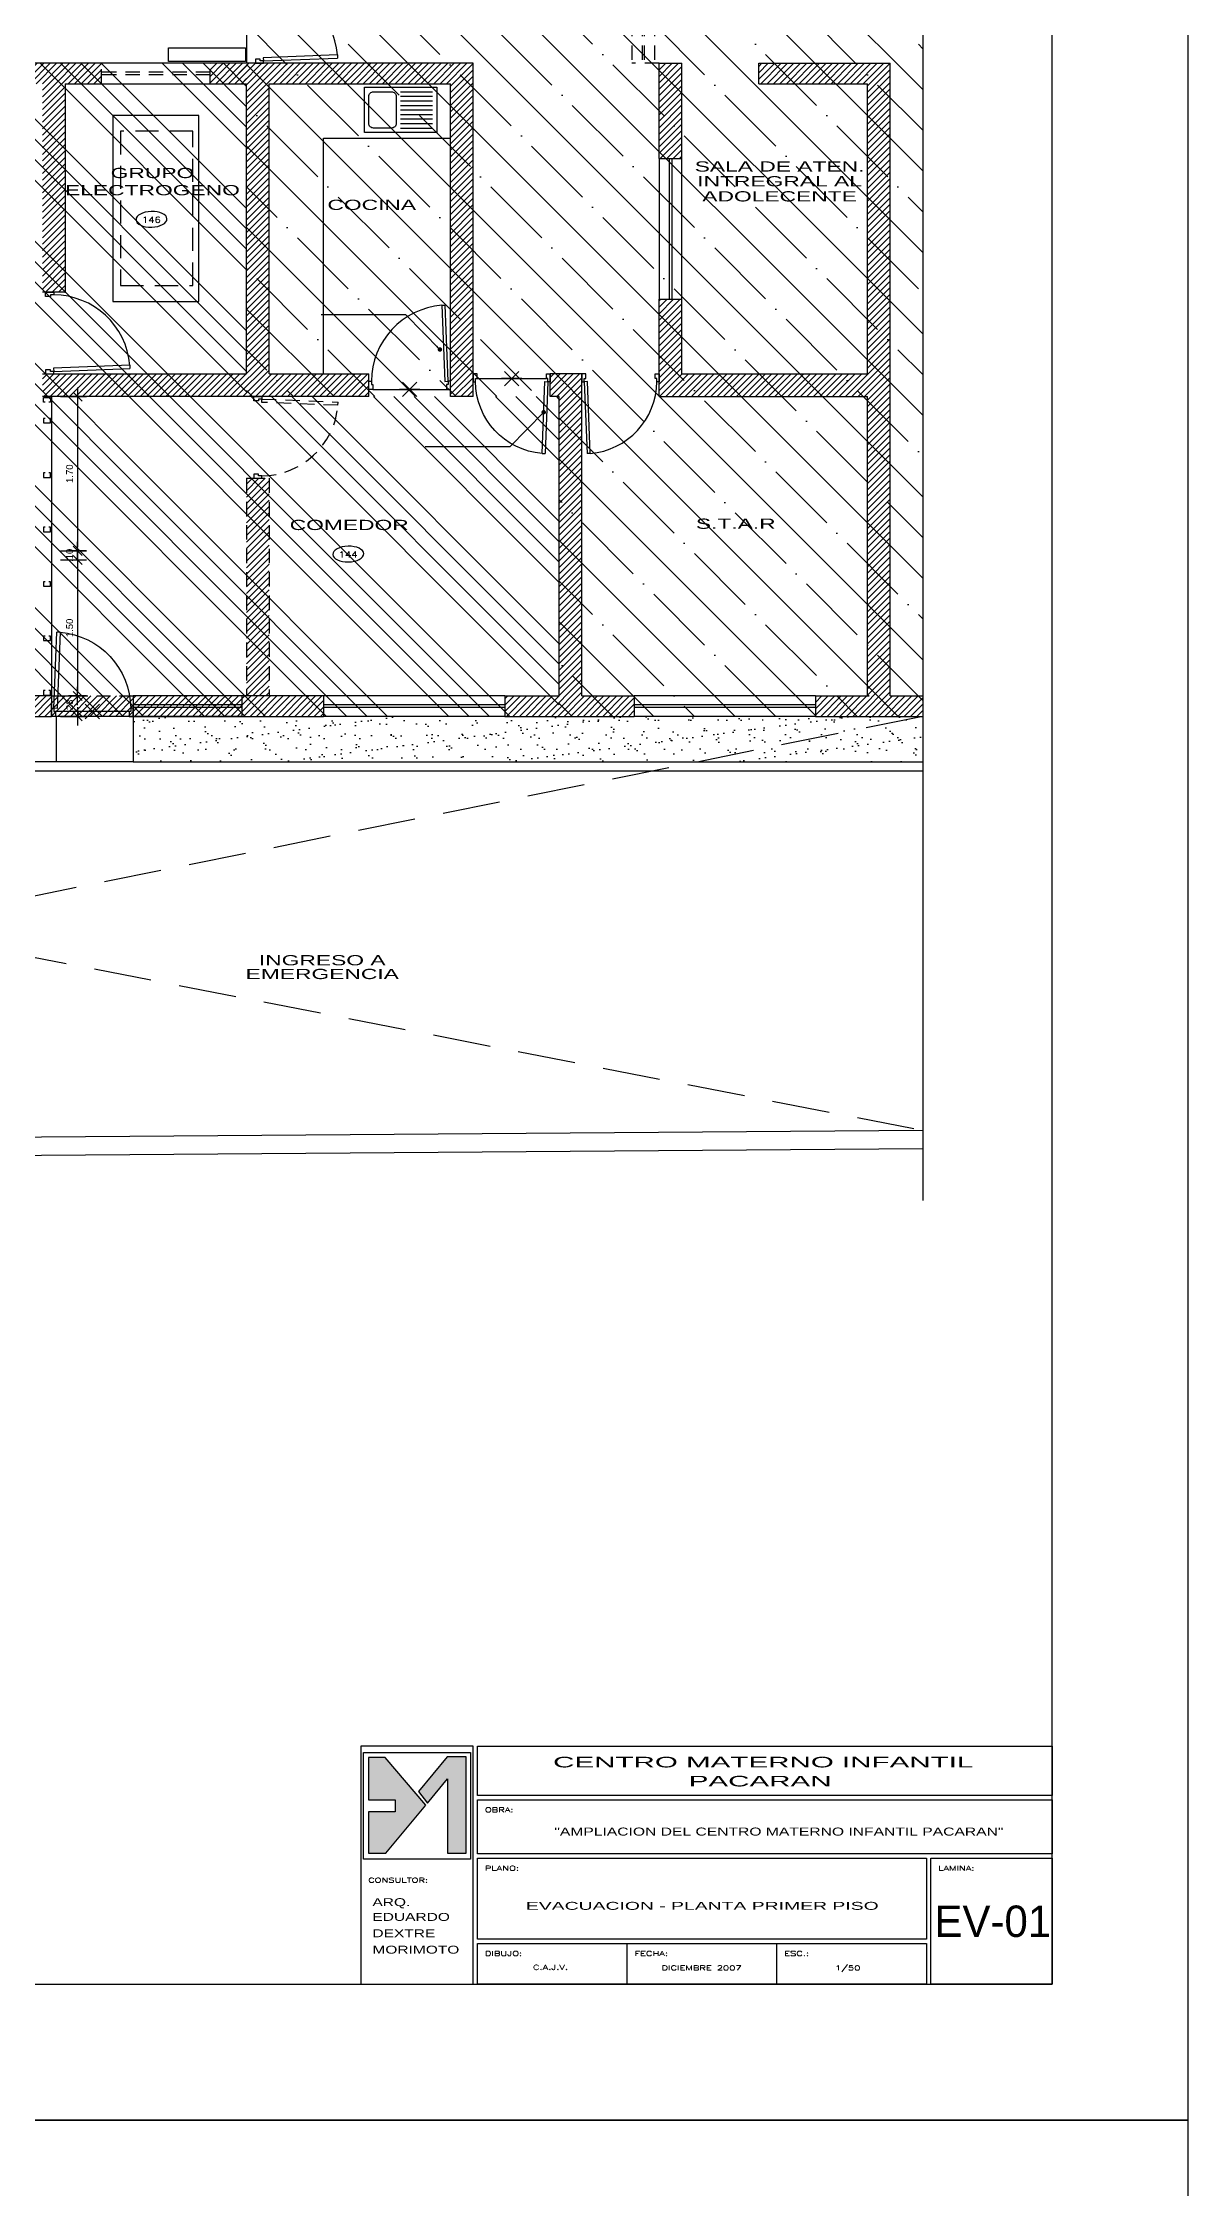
# Model space of a CAD drawing. Header units: millimetres. Extents: x 791 to 2661, y 209 to 602.
# Drawn here: x 1199.69 to 1212.32, y 507.55 to 531.2 of the extents above; entities that cross this region are included whole.
import ezdxf
from ezdxf.enums import TextEntityAlignment as Align

# ---------------------------------------------------------------- set-up
doc = ezdxf.new("R2010")
doc.units = ezdxf.units.MM
doc.header["$LTSCALE"] = 0.1
doc.header["$PDMODE"] = 3
for name, pattern in [('ACAD_ISO04W100', [30, 24, -3, 0, -3]), ('DASHED', [0.75, 0.5, -0.25]), ('HIDDEN', [9.525, 6.35, -3.175])]:
    doc.linetypes.add(name, pattern=pattern)
for name, color, linetype in [('0 contrazocalo sanitario terrazo nuevo', 8, 'Continuous'), ('01', 1, 'Continuous'), ('02', 8, 'Continuous'), ('03', 8, 'Continuous'), ('04', 4, 'Continuous'), ('06', 1, 'Continuous'), ('08', 8, 'Continuous'), ('1TEXTO-05', 5, 'Continuous'), ('area existente', 8, 'ACAD_ISO04W100'), ('COLUMNAS', 1, 'Continuous'), ('GRAS', 77, 'Continuous'), ('Muro drywall', 3, 'Continuous'), ('MURO EXISTENTE', 8, 'Continuous'), ('MUROS A DEMOLER', 8, 'DASHED'), ('N-AMB', 2, 'Continuous'), ('Pisos', 253, 'Continuous'), ('Proyecciones', 9, 'HIDDEN'), ('Puertas', 1, 'Continuous'), ('Sanitarios', 1, 'Continuous')]:
    doc.layers.add(name, color=color, linetype=linetype)
doc.layers.add('05', color=5, linetype='Continuous', lineweight=50)
doc.styles.add('0', font='romans.SHX', dxfattribs={"width": 1.5})
doc.styles.add('LUNA', font='romans.shx', dxfattribs={"width": 1.5})
doc.styles.add('ROMANS', font='', dxfattribs={"oblique": 1, "height": 0.075})
doc.styles.add('STYLE1', font='GOTHIC.TTF')
doc.styles.get('ROMANS').set_extended_font_data('Arial')
doc.dimstyles.new('Copy of cotas en 50-PLANTA', dxfattribs={"dimscale": 0.5, "dimtxt": 0.3, "dimasz": 0.1, "dimexe": 0.18, "dimexo": 0.3, "dimgap": 0.09, "dimtad": 2, "dimzin": 4, "dimdsep": 46, "dimtxsty": 'LUNA', "dimblk": 'LLL', "dimcen": 0, "dimdle": 0.18, "dimclrd": 1, "dimclre": 1, "dimclrt": 2, "dimadec": 0, "dimazin": 0, "dimtfac": 1, "dimtix": 1, "dimtmove": 0, "dimatfit": 3, "dimldrblk": 'LLL', "dimfxl": 0.18, "dimtolj": 1, "dimtzin": 0, "dimarcsym": 0})
doc.dimstyles.new('COTAS 50', dxfattribs={"dimscale": 2, "dimtxt": 1.5, "dimasz": 0.02, "dimexe": 0.05, "dimexo": 0.05, "dimgap": 0.025, "dimtad": 3, "dimzin": 4, "dimdsep": 46, "dimtxsty": 'ROMANS', "dimblk": 'LLL', "dimcen": 0, "dimdle": 0.18, "dimclrd": 256, "dimclre": 1, "dimclrt": 3, "dimadec": 0, "dimazin": 0, "dimtfac": 1, "dimtix": 1, "dimtofl": 0, "dimtmove": 1, "dimatfit": 3, "dimldrblk": 'OPEN90', "dimfxl": 0.18, "dimtolj": 1, "dimtzin": 0, "dimarcsym": 0})
pattern_1 = [(45, (374.330386, -11.40209), (-0.035355339, 0.035355339), [])]

# ---------------------------------------------------------------- blocks, each defined once
blk = doc.blocks.new('A$C75F00277')
at = {"layer": 'Puertas'}
for p, q in [((0, 0.95), (0, 1)), ((0, 1), (0.1, 1)), ((0.06, 0.95), (0, 0.95)), ((0.06, 0.97), (0.06, 0.95)), ((0.1, 0.97), (0.06, 0.97)), ((0.1, 1), (0.1, 0.97)), ((0, 0.05), (0, 0)), ((0.06, 0.05), (0, 0.05)), ((0, 0), (0.1, 0)), ((0.06, 0.03), (0.06, 0.05)), ((0.1, 0.03), (0.06, 0.03)), ((1.032, 0.106), (0.098, 0.07)), ((0.098, 0.07), (0.1, 0.03)), ((0.1, 0.03), (1.033, 0.066)), ((0.1, 0), (0.1, 0.03)), ((1.032, 0.106), (1.033, 0.066))]:
    blk.add_line(p, q, dxfattribs=at)
blk.add_arc((0.092, 0.027), 0.943, 4.7817, 89.5347, dxfattribs=at)
blk = doc.blocks.new('B-9')
for p, q in [((-0.968, -0.065), (-0.618, -0.065)), ((-0.968, -0.115), (-0.618, -0.115)), ((-0.968, -0.165), (-0.618, -0.165)), ((-0.968, -0.215), (-0.618, -0.215)), ((-0.968, -0.215), (-0.618, -0.215)), ((-0.968, -0.265), (-0.618, -0.265)), ((-0.968, -0.315), (-0.618, -0.315)), ((-0.968, -0.365), (-0.618, -0.365)), ((-0.968, -0.415), (-0.618, -0.415)), ((-0.968, -0.465), (-0.618, -0.465))]:
    blk.add_line(p, q)
blk.add_lwpolyline([(-1.368, -0.015), (-1.368, -0.515), (-0.568, -0.515), (-0.568, -0.015)], close=True)
blk.add_lwpolyline([(-1.318, -0.115), (-1.318, -0.415, 0.414214), (-1.268, -0.465), (-1.068, -0.465, 0.414214), (-1.018, -0.415), (-1.018, -0.115, 0.414214), (-1.068, -0.065), (-1.268, -0.065, 0.414214)], format="xyb", close=True)
blk = doc.blocks.new('LLL')
for p, q in [((2.5, 0), (-2.5, 0)), ((0, 2.5), (0, -2.5))]:
    blk.add_line(p, q)
at = {"color": 3}
blk.add_line((-1.25, -1.25), (1.25, 1.25), dxfattribs=at)
at = {"layer": 'Defpoints', "color": 0, "linetype": 'ByBlock'}
blk.add_point((0, 0), dxfattribs=at)
blk.add_point((0, 0), dxfattribs=at)
blk = doc.blocks.new('*D166')
at = {"layer": '01', "color": 1, "lineweight": -2, "ltscale": 0.15, "transparency": 16777216}
for p, q in [((1199.881, 527.304), (1200.169, 527.304)), ((1199.881, 525.604), (1200.169, 525.604))]:
    blk.add_line(p, q, dxfattribs=at)
at = {"layer": '01', "lineweight": -2, "ltscale": 0.15, "transparency": 16777216}
blk.add_line((1200.069, 527.264), (1200.069, 525.644), dxfattribs=at)
at = {"layer": 'Defpoints', "color": 0, "ltscale": 0.15, "transparency": 16777216}
for p in [(1199.781, 527.304), (1199.781, 525.604), (1200.069, 525.604)]:
    blk.add_point(p, dxfattribs=at)
at = {"layer": '01', "lineweight": -2, "ltscale": 0.15, "transparency": 16777216, "xscale": 0.04, "yscale": 0.04, "zscale": 0.04}
for p, rotation in [((1200.069, 527.304), 90), ((1200.069, 525.604), 270)]:
    blk.add_blockref('LLL', p, dxfattribs=dict(at, rotation=rotation))
at = {"layer": '01', "color": 3, "ltscale": 0.15, "transparency": 16777216, "insert": (1199.981, 526.454), "char_height": 0.075, "attachment_point": 5, "rotation": 90, "style": 'ROMANS'}
blk.add_mtext('\\A1;1.70', dxfattribs=at)
blk = doc.blocks.new('_OPEN90')
at = {"color": 0, "linetype": 'ByBlock', "ltscale": 0.7}
for p, q in [((0, 0), (-1, 0)), ((-0.5, 0.5), (0, 0)), ((0, 0), (-0.5, -0.5))]:
    blk.add_line(p, q, dxfattribs=at)
blk = doc.blocks.new('*D167')
at = {"layer": '01', "color": 1, "lineweight": -2, "ltscale": 0.15, "transparency": 16777216}
for p, q in [((1199.881, 525.604), (1200.169, 525.604)), ((1199.881, 525.504), (1200.169, 525.504))]:
    blk.add_line(p, q, dxfattribs=at)
at = {"layer": '01', "lineweight": -2, "ltscale": 0.15, "transparency": 16777216}
for p, q in [((1200.069, 525.644), (1200.069, 525.684)), ((1200.069, 525.464), (1200.069, 525.424))]:
    blk.add_line(p, q, dxfattribs=at)
at = {"layer": 'Defpoints', "color": 0, "ltscale": 0.15, "transparency": 16777216}
for p in [(1199.781, 525.604), (1199.781, 525.504), (1200.069, 525.504)]:
    blk.add_point(p, dxfattribs=at)
at = {"layer": '01', "lineweight": -2, "ltscale": 0.15, "transparency": 16777216, "xscale": 0.04, "yscale": 0.04, "zscale": 0.04}
for p, rotation in [((1200.069, 525.604), 270), ((1200.069, 525.504), 90)]:
    blk.add_blockref('LLL', p, dxfattribs=dict(at, rotation=rotation))
at = {"layer": '01', "color": 3, "ltscale": 0.15, "transparency": 16777216, "insert": (1199.981, 525.554), "char_height": 0.075, "attachment_point": 5, "rotation": 90, "style": 'ROMANS'}
blk.add_mtext('\\A1;.10', dxfattribs=at)
blk = doc.blocks.new('*D168')
at = {"layer": '01', "color": 1, "lineweight": -2, "ltscale": 0.15, "transparency": 16777216}
for p, q in [((1199.881, 525.504), (1200.169, 525.504)), ((1199.881, 524.004), (1200.169, 524.004))]:
    blk.add_line(p, q, dxfattribs=at)
at = {"layer": '01', "lineweight": -2, "ltscale": 0.15, "transparency": 16777216}
blk.add_line((1200.069, 525.464), (1200.069, 524.044), dxfattribs=at)
at = {"layer": 'Defpoints', "color": 0, "ltscale": 0.15, "transparency": 16777216}
for p in [(1199.781, 525.504), (1199.781, 524.004), (1200.069, 524.004)]:
    blk.add_point(p, dxfattribs=at)
at = {"layer": '01', "lineweight": -2, "ltscale": 0.15, "transparency": 16777216, "xscale": 0.04, "yscale": 0.04, "zscale": 0.04}
for p, rotation in [((1200.069, 525.504), 90), ((1200.069, 524.004), 270)]:
    blk.add_blockref('LLL', p, dxfattribs=dict(at, rotation=rotation))
at = {"layer": '01', "color": 3, "ltscale": 0.15, "transparency": 16777216, "insert": (1199.981, 524.754), "char_height": 0.075, "attachment_point": 5, "rotation": 90, "style": 'ROMANS'}
blk.add_mtext('\\A1;1.50', dxfattribs=at)
blk = doc.blocks.new('*D169')
at = {"layer": '01', "lineweight": -2, "ltscale": 0.15, "transparency": 16777216}
for p, q in [((1200.069, 524.044), (1200.069, 524.084)), ((1200.069, 523.739), (1200.069, 523.699))]:
    blk.add_line(p, q, dxfattribs=at)
at = {"layer": '01', "color": 1, "lineweight": -2, "ltscale": 0.15, "transparency": 16777216}
for p, q in [((1199.881, 524.004), (1200.169, 524.004)), ((1199.881, 523.779), (1200.169, 523.779))]:
    blk.add_line(p, q, dxfattribs=at)
at = {"layer": 'Defpoints', "color": 0, "ltscale": 0.15, "transparency": 16777216}
for p in [(1199.781, 524.004), (1199.781, 523.779), (1200.069, 523.779)]:
    blk.add_point(p, dxfattribs=at)
at = {"layer": '01', "lineweight": -2, "ltscale": 0.15, "transparency": 16777216, "xscale": 0.04, "yscale": 0.04, "zscale": 0.04}
for p, rotation in [((1200.069, 524.004), 270), ((1200.069, 523.779), 90)]:
    blk.add_blockref('LLL', p, dxfattribs=dict(at, rotation=rotation))
at = {"layer": '01', "color": 3, "ltscale": 0.15, "transparency": 16777216, "insert": (1199.981, 523.892), "char_height": 0.075, "attachment_point": 5, "rotation": 90, "style": 'ROMANS'}
blk.add_mtext('\\A1;.23', dxfattribs=at)
blk = doc.blocks.new('cambio piso')
at = {"layer": 'Pisos', "color": 3}
for p, q in [((968.452, 604.263), (968.293, 604.104)), ((968.293, 604.263), (968.452, 604.104)), ((968.372, 604.296), (968.372, 604.071)), ((968.372, 604.296), (968.372, 604.071))]:
    blk.add_line(p, q, dxfattribs=at)

msp = doc.modelspace()

# ---------------------------------------------------------------- hatches: boundary and pattern name
at = {"layer": '02'}
msp.add_hatch(color=2, dxfattribs=at).paths.add_polyline_path([(1204.3523, 512.3096), (1204.1429, 512.3096), (1203.8274, 511.9263), (1203.9284, 511.7977), (1204.1479, 512.0675), (1204.1479, 511.2454), (1204.3523, 511.2454)])
at = {"layer": '08'}
msp.add_hatch(color=9, dxfattribs=at).paths.add_polyline_path([(1203.4615, 512.302), (1203.2773, 512.302), (1203.2773, 511.8355), (1203.5726, 511.8355), (1203.5726, 511.7018), (1203.2773, 511.7018), (1203.2773, 511.2454), (1203.4666, 511.2454), (1203.9082, 511.775)])
at = {"layer": 'area existente', "linetype": 'Continuous'}
h = msp.add_hatch(dxfattribs=at)
h.set_pattern_fill('ANSI35', color=256, scale=0.1, angle=90, style=0, double=1)
h.set_pattern_definition([(135, (1201.93137, 523.7791), (-0.449013, -0.449013), []), (135, (1201.93137, 524.22814), (-0.449013, -0.449013), [0.79375, -0.15875, 0, -0.15875])])
h.paths.add_polyline_path([(1209.3893, 523.7791), (1205.3814, 523.7791), (1205.3814, 527.3041), (1201.9314, 527.3041), (1201.9314, 548.4291), (1209.3893, 548.4291)])
h = msp.add_hatch(dxfattribs=at)
h.set_pattern_fill('ANSI34', color=256, scale=0.05, angle=90, style=0, double=1)
h.set_pattern_definition([(135, (1194.7314, 523.7791), (-0.67352, -0.67352), []), (135, (1194.7314, 524.0036), (-0.67352, -0.67352), []), (135, (1194.7314, 524.2281), (-0.67352, -0.67352), []), (135, (1194.7314, 524.4526), (-0.67352, -0.67352), [])])
h.paths.add_polyline_path([(1205.3814, 523.7791), (1194.7314, 523.7791), (1194.7314, 530.9791), (1201.9314, 530.9791), (1201.9314, 527.3041), (1205.3814, 527.3041)])
at = {"layer": 'GRAS', "ltscale": 0.15}
h = msp.add_hatch(dxfattribs=at)
h.set_pattern_fill('AR-SAND', color=256, scale=0.005, style=0)
h.set_pattern_definition([(37.5, (341.247, 126.4726), (-0.008000156, 0.24470662), [0, -0.19304, 0, -0.2159, 0, -0.206375]), (7.5, (341.247, 126.4726), (0.22476164, 0.35841255), [0, -0.10414, 0, -0.17399, 0, -0.066675]), (327.5, (341.09078, 126.4726), (0.395496185, 0.00071859), [0, -0.0635, 0, -0.2286, 0, -0.29845]), (317.5, (341.0908, 126.4726), (0.38177823, 0.11146466), [0, -0.03175, 0, -0.14986, 0, -0.17145])])
h.paths.add_polyline_path([(1209.3893, 523.2791), (1209.3893, 523.7791), (1200.6814, 523.7791), (1200.6814, 523.2791)])
at = {"layer": 'MURO EXISTENTE', "ltscale": 0.15}
h = msp.add_hatch(dxfattribs=at)
h.set_pattern_fill('_USER', color=256, scale=0.05, angle=45, style=0, pattern_type=0)
h.set_pattern_definition(pattern_1)
h.paths.add_polyline_path([(1194.7314, 524.4791), (1194.9814, 524.4791), (1194.9814, 523.7791), (1194.7314, 523.7791)])
h.paths.add_polyline_path([(1198.6314, 523.7791), (1199.7814, 523.7791), (1199.7814, 524.0041), (1198.6314, 524.0041)])
h.paths.add_polyline_path([(1201.5314, 530.9791), (1201.5314, 530.7541), (1201.9314, 530.7541), (1201.9314, 530.9791)])
h.paths.add_polyline_path([(1199.2314, 530.9791), (1199.2314, 530.7541), (1200.3314, 530.7541), (1200.3314, 530.9791)])
h.paths.add_polyline_path([(1195.7814, 530.7541), (1195.7814, 530.9791), (1194.7314, 530.9791), (1194.7314, 530.7541)])
h.paths.add_polyline_path([(1196.9814, 530.9791), (1196.9814, 530.7541), (1198.0314, 530.7541), (1198.0314, 530.9791)])
h.paths.add_polyline_path([(1197.6314, 524.0041), (1197.6314, 523.7791), (1197.7314, 523.7791), (1197.7314, 524.0041)])
h.paths.add_polyline_path([(1195.6314, 523.7791), (1195.6314, 524.0041), (1194.9814, 524.0041), (1194.9814, 523.7791)])
h.paths.add_polyline_path([(1194.7314, 530.2291), (1194.9814, 530.2291), (1194.9814, 530.7541), (1194.7314, 530.7541)])
h.paths.add_polyline_path([(1194.7314, 526.8491), (1194.9814, 526.8491), (1194.9814, 527.8591), (1194.7314, 527.8591)])
h = msp.add_hatch(dxfattribs=at)
h.set_pattern_fill('_USER', color=256, scale=0.05, angle=45, style=0, pattern_type=0)
h.set_pattern_definition(pattern_1)
h.paths.add_polyline_path([(1208.7814, 527.5541), (1206.7314, 527.5541), (1206.7314, 528.3791), (1206.4814, 528.3791), (1206.4814, 527.3041), (1208.7814, 527.3041), (1208.7814, 524.0041), (1208.2064, 524.0041), (1208.2064, 523.7791), (1209.3893, 523.7791), (1209.3893, 524.0041), (1209.0314, 524.0041), (1209.0314, 530.9791), (1207.5814, 530.9791), (1207.5814, 530.7541), (1208.7814, 530.7541)])
h.paths.add_polyline_path([(1206.4814, 529.9291), (1206.7314, 529.9291), (1206.7314, 530.9791), (1206.4814, 530.9791)], flags=17)
h.paths.add_polyline_path([(1204.4314, 530.9791), (1201.5314, 530.9791), (1201.5314, 530.7541), (1201.9314, 530.7541), (1201.9314, 527.5541), (1199.6814, 527.5541), (1199.6814, 527.3041), (1203.2814, 527.3041), (1203.2814, 527.5541), (1202.1814, 527.5541), (1202.1814, 530.7541), (1204.1814, 530.7541), (1204.1814, 527.3041), (1204.4314, 527.3041)])
h = msp.add_hatch(dxfattribs=at)
h.set_pattern_fill('_USER', color=256, scale=0.05, angle=45, style=0, pattern_type=0)
h.set_pattern_definition(pattern_1)
h.paths.add_polyline_path([(1199.9314, 528.4541), (1199.6814, 528.4541), (1199.6814, 530.7541), (1199.9314, 530.7541)])
h = msp.add_hatch(dxfattribs=at)
h.set_pattern_fill('_USER', color=256, scale=0.05, angle=45, style=0, pattern_type=0)
h.set_pattern_definition(pattern_1)
h.paths.add_polyline_path([(1202.7814, 523.7791), (1202.7814, 524.0041), (1200.6814, 524.0041), (1200.6814, 523.7791)])
h.paths.add_polyline_path([(1205.3814, 524.0041), (1204.7814, 524.0041), (1204.7814, 523.7791), (1206.2064, 523.7791), (1206.2064, 524.0041), (1205.6314, 524.0041), (1205.6314, 527.5541), (1205.2814, 527.5541), (1205.2814, 527.3041), (1205.3814, 527.3041)])
at = {"layer": 'MUROS A DEMOLER', "ltscale": 1.5}
h = msp.add_hatch(dxfattribs=at)
h.set_pattern_fill('_USER', color=256, scale=0.05, angle=45, style=0, pattern_type=0)
h.set_pattern_definition([(45, (1201.931366, 524.004127), (-0.0353553, 0.0353553), [])])
h.paths.add_polyline_path([(1201.9314, 524.0041), (1202.1814, 524.0041), (1202.1814, 526.4041), (1201.9314, 526.4041)])
h = msp.add_hatch(dxfattribs=at)
h.set_pattern_fill('_USER', color=256, scale=0.05, angle=45, style=0, pattern_type=0)
h.set_pattern_definition(pattern_1)
h.paths.add_polyline_path([(1200.6814, 524.0041), (1200.6814, 523.7791), (1199.7814, 523.7791), (1199.7814, 524.0041)])

# ---------------------------------------------------------------- linework, layer by layer
for points in [[(1212.3155, 508.304), (1212.3155, 554.004), (1152.3155, 554.004), (1152.3155, 508.304)], [(1212.3155, 462.604), (1212.3155, 508.304), (1152.3155, 508.304), (1152.3155, 462.604)]]:
    msp.add_lwpolyline(points, close=True)
at = {"layer": '0 contrazocalo sanitario terrazo nuevo'}
msp.add_line((1201.9314, 532.7291), (1201.9314, 530.9791), dxfattribs=at)
at = {"layer": '01'}
for p, q in [((1206.5914, 529.9291), (1206.5914, 528.3791)), ((1206.6214, 529.9291), (1206.6214, 528.3791)), ((1201.8814, 523.9066), (1200.6814, 523.9066)), ((1201.8814, 523.8766), (1200.6814, 523.8766)), ((1204.7814, 523.9066), (1202.7814, 523.9066)), ((1204.7814, 523.8766), (1202.7814, 523.8766)), ((1208.2064, 523.9066), (1206.2064, 523.9066)), ((1208.2064, 523.8766), (1206.2064, 523.8766))]:
    msp.add_line(p, q, dxfattribs=at)
at = {"layer": '01', "color": 1}
msp.add_lwpolyline([(1209.3893, 550.6905), (1209.3893, 535.0096), (1209.8269, 534.9243), (1208.9383, 534.8234), (1209.3893, 534.7073), (1209.3893, 518.4425)], dxfattribs=at)
at = {"layer": '01'}
for points in [[(1201.4064, 528.3541), (1201.4064, 530.4041), (1200.4564, 530.4041), (1200.4564, 528.3541)], [(1203.2209, 512.3554), (1204.403, 512.3554), (1204.403, 511.1792), (1203.2209, 511.1792)]]:
    msp.add_lwpolyline(points, close=True, dxfattribs=at)
at = {"layer": '01', "ltscale": 0.15}
msp.add_lwpolyline([(1208.7978, 524.0041), (1208.7814, 524.0041), (1208.7814, 524.0041), (1208.7978, 524.0041)], close=True, dxfattribs=at)
at = {"layer": '02'}
for p, q in [((1202.7814, 527.5541), (1202.7814, 530.1541)), ((1202.7814, 530.1541), (1204.1814, 530.1541)), ((1206.4814, 529.9291), (1206.4814, 528.3791)), ((1206.7314, 528.3791), (1206.7314, 529.9291)), ((1200.6814, 524.0041), (1200.6814, 523.7791)), ((1201.8814, 524.0041), (1200.6814, 524.0041)), ((1204.7814, 524.0041), (1202.7814, 524.0041)), ((1208.2064, 524.0041), (1206.2064, 524.0041)), ((1200.6814, 523.7791), (1200.6814, 523.2791)), ((1201.8814, 523.7791), (1200.6814, 523.7791)), ((1204.7814, 523.7791), (1202.7814, 523.7791)), ((1208.2064, 523.7791), (1206.2064, 523.7791)), ((1194.7314, 523.1791), (1209.3893, 523.1791)), ((1200.6814, 523.2791), (1209.3893, 523.2791)), ((1209.3893, 519.2149), (1185.9564, 519.0349)), ((1185.9564, 518.8349), (1209.3893, 519.0149))]:
    msp.add_line(p, q, dxfattribs=at)
at = {"layer": '02', "color": 2}
for p, q in [((1203.2773, 512.302), (1203.2773, 511.8355)), ((1203.4615, 512.302), (1203.2773, 512.302)), ((1203.9082, 511.775), (1203.4615, 512.302)), ((1204.1429, 512.3096), (1203.8274, 511.9263)), ((1204.3523, 512.3096), (1204.1429, 512.3096)), ((1204.3523, 511.2454), (1204.3523, 512.3096)), ((1203.9284, 511.7977), (1204.1479, 512.0675)), ((1204.1479, 512.0675), (1204.1479, 511.2454)), ((1203.2773, 511.8355), (1203.5726, 511.8355)), ((1203.5726, 511.8355), (1203.5726, 511.7018)), ((1203.8274, 511.9263), (1203.9284, 511.7977)), ((1203.5726, 511.7018), (1203.2773, 511.7018)), ((1203.2773, 511.7018), (1203.2773, 511.2454)), ((1203.4666, 511.2454), (1203.9082, 511.775)), ((1203.2773, 511.2454), (1203.4666, 511.2454)), ((1204.1479, 511.2454), (1204.3523, 511.2454))]:
    msp.add_line(p, q, dxfattribs=at)
at = {"layer": '03'}
for p, q in [((1204.4801, 509.804), (1204.4801, 510.2494)), ((1209.4296, 510.2494), (1209.4296, 509.804))]:
    msp.add_line(p, q, dxfattribs=at)
at = {"layer": '04'}
for p, q in [((1204.4801, 510.2494), (1209.4296, 510.2494)), ((1206.13, 509.804), (1206.13, 510.2494)), ((1207.7806, 509.804), (1207.7806, 510.2494)), ((1209.4296, 509.804), (1204.4801, 509.804))]:
    msp.add_line(p, q, dxfattribs=at)
for points in [[(1203.1933, 509.804), (1204.4306, 509.804), (1204.4306, 512.4272), (1203.1933, 512.4272)], [(1204.4801, 512.4272), (1210.8155, 512.4272), (1210.8155, 511.8828), (1204.4801, 511.8828)], [(1204.4801, 511.8333), (1210.8155, 511.8333), (1210.8155, 511.2393), (1204.4801, 511.2393)], [(1204.4801, 511.1898), (1209.4296, 511.1898), (1209.4296, 510.2989), (1204.4801, 510.2989)], [(1209.4791, 511.1898), (1210.8155, 511.1898), (1210.8155, 509.804), (1209.4791, 509.804)]]:
    msp.add_lwpolyline(points, close=True, dxfattribs=at)
at = {"layer": '06'}
for p, q in [((1204.4314, 530.9791), (1194.7314, 530.9791)), ((1204.4314, 527.3041), (1204.4314, 530.9791)), ((1206.4814, 530.9791), (1206.7314, 530.9791)), ((1206.4814, 529.9291), (1206.4814, 530.9791)), ((1206.7314, 529.9291), (1206.7314, 530.9791)), ((1207.5814, 530.7541), (1207.5814, 530.9791)), ((1207.5814, 530.9791), (1209.0188, 530.9791)), ((1207.5814, 530.9791), (1209.0314, 530.9791)), ((1209.0314, 524.0041), (1209.0314, 530.9791)), ((1199.9314, 530.7541), (1199.9314, 528.4541)), ((1199.9314, 530.7541), (1201.9314, 530.7541)), ((1201.9314, 527.5541), (1201.9314, 530.7541)), ((1202.1814, 527.5541), (1202.1814, 530.7541)), ((1202.1814, 530.7541), (1204.1814, 530.7541)), ((1204.1814, 527.3041), (1204.1814, 530.7541)), ((1207.5814, 530.7541), (1208.7814, 530.7541)), ((1208.7814, 527.5541), (1208.7814, 530.7541)), ((1206.4814, 529.9291), (1206.7314, 529.9291)), ((1199.9314, 528.4541), (1199.6814, 528.4541)), ((1206.4814, 528.3791), (1206.7314, 528.3791)), ((1206.4814, 527.3041), (1206.4814, 528.3791)), ((1206.7314, 527.5541), (1206.7314, 528.3791)), ((1199.6814, 527.5541), (1201.9314, 527.5541)), ((1202.1814, 527.5541), (1203.2814, 527.5541)), ((1203.2814, 527.3041), (1203.2814, 527.5541)), ((1205.6314, 527.5541), (1205.2814, 527.5541)), ((1205.2814, 527.3041), (1205.2814, 527.5541)), ((1205.6314, 524.0041), (1205.6314, 527.5541)), ((1206.7314, 527.5541), (1208.7814, 527.5541)), ((1203.2814, 527.3041), (1199.6814, 527.3041)), ((1204.4314, 527.3041), (1204.1814, 527.3041)), ((1205.3814, 527.3041), (1205.2814, 527.3041)), ((1205.3814, 524.0041), (1205.3814, 527.3041)), ((1206.4814, 527.3041), (1208.7814, 527.3041)), ((1208.7814, 524.0041), (1208.7814, 527.3041)), ((1199.7814, 524.0041), (1198.6314, 524.0041)), ((1199.7814, 524.0041), (1199.7814, 523.7791)), ((1202.7814, 524.0041), (1200.6814, 524.0041)), ((1200.6814, 524.0041), (1200.6814, 523.7791)), ((1201.8814, 524.0041), (1201.8814, 523.7791)), ((1202.7814, 524.0041), (1202.7814, 523.7791)), ((1204.7814, 524.0041), (1205.3814, 524.0041)), ((1204.7814, 524.0041), (1204.7814, 523.7791)), ((1204.7814, 523.9066), (1204.7814, 523.8766)), ((1205.6314, 524.0041), (1206.2064, 524.0041)), ((1206.2064, 524.0041), (1206.2064, 523.7791)), ((1208.2064, 524.0041), (1208.7814, 524.0041)), ((1208.2064, 524.0041), (1208.2064, 523.7791)), ((1208.2064, 523.9066), (1208.2064, 523.8766)), ((1209.0314, 524.0041), (1209.3893, 524.0041)), ((1198.6314, 523.7791), (1199.7814, 523.7791)), ((1200.6814, 523.7791), (1202.7814, 523.7791)), ((1204.7814, 523.7791), (1206.2064, 523.7791)), ((1208.2064, 523.7791), (1209.3893, 523.7791))]:
    msp.add_line(p, q, dxfattribs=at)
at = {"layer": '06', "color": 6}
msp.add_lwpolyline([(1210.8155, 509.804), (1210.8155, 552.504), (1153.8155, 552.504), (1153.8155, 509.804)], close=True, dxfattribs=at)
at = {"layer": '08'}
for p, q in [((1204.4739, 527.5031), (1205.2389, 527.5031)), ((1203.3264, 527.3841), (1204.1364, 527.3841))]:
    msp.add_line(p, q, dxfattribs=at)
at = {"layer": 'COLUMNAS', "ltscale": 0.15}
msp.add_lwpolyline([(1201.0715, 531.1491), (1201.9214, 531.1491), (1201.9214, 530.9991), (1201.0715, 530.9991)], close=True, dxfattribs=at)
at = {"layer": 'Muro drywall'}
for p, q in [((1199.7814, 527.3041), (1199.7814, 524.0041)), ((1199.7814, 524.0041), (1199.6814, 524.0041))]:
    msp.add_line(p, q, dxfattribs=at)
at = {"layer": 'Muro drywall', "color": 4}
for points in [[(1199.7114, 527.2441), (1199.6914, 527.2441), (1199.6914, 527.2941), (1199.7714, 527.2941), (1199.7714, 527.2441), (1199.7514, 527.2441)], [(1199.7114, 527.0641), (1199.6914, 527.0641), (1199.6914, 527.0141), (1199.7714, 527.0141), (1199.7714, 527.0641), (1199.7514, 527.0641)], [(1199.7114, 526.4641), (1199.6914, 526.4641), (1199.6914, 526.4141), (1199.7714, 526.4141), (1199.7714, 526.4641), (1199.7514, 526.4641)], [(1199.7114, 525.8641), (1199.6914, 525.8641), (1199.6914, 525.8141), (1199.7714, 525.8141), (1199.7714, 525.8641), (1199.7514, 525.8641)], [(1199.7114, 525.2641), (1199.6914, 525.2641), (1199.6914, 525.2141), (1199.7714, 525.2141), (1199.7714, 525.2641), (1199.7514, 525.2641)], [(1199.7114, 524.6641), (1199.6914, 524.6641), (1199.6914, 524.6141), (1199.7714, 524.6141), (1199.7714, 524.6641), (1199.7514, 524.6641)], [(1199.7114, 524.0641), (1199.6914, 524.0641), (1199.6914, 524.0141), (1199.7714, 524.0141), (1199.7714, 524.0641), (1199.7514, 524.0641)]]:
    msp.add_lwpolyline(points, dxfattribs=at)
at = {"layer": 'MUROS A DEMOLER', "ltscale": 3}
msp.add_lwpolyline([(1200.6814, 524.0041), (1200.6814, 523.7791), (1199.7814, 523.7791), (1199.7814, 524.0041)], close=True, dxfattribs=at)
at = {"layer": 'N-AMB', "ltscale": 0.5, "extrusion": (0, 0, -1)}
for centre in [(1200.8839, 529.2594), (1203.0536, 525.5686)]:
    msp.add_ellipse(centre, major_axis=(-0.1707, -0.0044), ratio=0.5069872, dxfattribs=at)
at = {"layer": 'Pisos'}
for p, q in [((1200.6814, 523.7791), (1199.7814, 523.7791)), ((1199.8314, 523.7791), (1199.8314, 523.2791)), ((1200.6814, 523.2791), (1194.8314, 523.2791))]:
    msp.add_line(p, q, dxfattribs=at)
at = {"layer": 'Pisos', "ltscale": 0.15}
for p, q in [((1200.6814, 523.7791), (1199.7814, 523.7791)), ((1200.6364, 523.8331), (1199.8264, 523.8331))]:
    msp.add_line(p, q, dxfattribs=at)
at = {"layer": 'Proyecciones', "ltscale": 0.25}
for p, q in [((1206.1814, 532.7291), (1206.1814, 530.9791)), ((1206.2964, 532.7291), (1206.2964, 530.9791)), ((1206.3164, 532.7291), (1206.3164, 530.9791)), ((1206.4314, 532.7291), (1206.4314, 530.9791)), ((1200.3314, 530.7541), (1200.3314, 530.9791)), ((1201.5314, 530.7541), (1201.5314, 530.9791)), ((1206.4814, 530.9791), (1206.1814, 530.9791)), ((1201.5314, 530.8816), (1200.3314, 530.8816)), ((1201.5314, 530.8516), (1200.3314, 530.8516))]:
    msp.add_line(p, q, dxfattribs=at)
at = {"layer": 'Proyecciones', "color": 8, "ltscale": 0.25}
for p, q in [((1202.0114, 527.2591), (1202.0114, 527.3041)), ((1202.0114, 527.3041), (1202.1014, 527.3041)), ((1202.0654, 527.2591), (1202.0114, 527.2591)), ((1202.0654, 527.2771), (1202.0654, 527.2591)), ((1202.1014, 527.2771), (1202.0654, 527.2771)), ((1202.1, 527.2412), (1202.1014, 527.2771)), ((1202.9399, 527.2088), (1202.1, 527.2412)), ((1202.1014, 527.3041), (1202.1014, 527.2771)), ((1202.1014, 527.2771), (1202.9413, 527.2447)), ((1202.9399, 527.2088), (1202.9413, 527.2447)), ((1202.0114, 526.4491), (1202.0114, 526.4041)), ((1202.0654, 526.4491), (1202.0114, 526.4491)), ((1202.0654, 526.4311), (1202.0654, 526.4491)), ((1201.9314, 526.4041), (1201.9314, 524.0041)), ((1201.9314, 526.4041), (1202.1814, 526.4041)), ((1201.9814, 526.4041), (1202.1314, 526.4041)), ((1202.1014, 526.4311), (1202.0654, 526.4311)), ((1202.1014, 526.4041), (1202.1014, 526.4311)), ((1202.1814, 526.4041), (1202.1814, 524.0041))]:
    msp.add_line(p, q, dxfattribs=at)
at = {"layer": 'Proyecciones'}
for p, q in [((1209.3893, 523.7791), (1185.9314, 519.0349)), ((1186.2307, 523.7291, -0.003), (1209.3893, 519.2149))]:
    msp.add_line(p, q, dxfattribs=at)
at = {"layer": 'Proyecciones', "linetype": 'HIDDEN', "ltscale": 0.4}
msp.add_lwpolyline([(1201.3415, 528.5291), (1201.3415, 530.2291), (1200.5415, 530.2291), (1200.5415, 528.5291)], close=True, dxfattribs=at)
at = {"layer": 'Proyecciones', "color": 8, "ltscale": 0.25}
msp.add_arc((1202.0945, 527.2795), 0.8484, 270.46528, 355.21825, dxfattribs=at)

# ---------------------------------------------------------------- block references
at = {"layer": 'Pisos', "rotation": 270}
for p in [(599.5475, 1495.7564), (600.6725, 1495.8754), (596.0475, 1492.2054)]:
    msp.add_blockref('cambio piso', p, dxfattribs=at)
at = {"layer": 'Puertas'}
for p, xscale, yscale, zscale in [((1202.0314, 530.9791), 0.875, 0.875, 0.875), ((1199.7169, 527.5541), 0.900000000000091, 0.900000000000091, 0.900000000000091)]:
    msp.add_blockref('A$C75F00277', p, dxfattribs=dict(at, xscale=xscale, yscale=yscale, zscale=zscale))
for p, xscale, yscale, zscale, rotation in [((1204.1814, 527.3841), 0.900000000000091, 0.900000000000091, 0.900000000000091, 89.99999999999999), ((1205.2814, 527.5541), -0.849999999999909, 0.849999999999909, 0.8499999999999088, 90), ((1205.6314, 527.5541), 0.849999999999909, 0.849999999999909, 0.849999999999909, 270), ((1199.7814, 523.7791), -0.8999999999998636, 0.900000000000091, 0.8999999999999773, 269.9999999999421)]:
    msp.add_blockref('A$C75F00277', p, dxfattribs=dict(at, xscale=xscale, yscale=yscale, zscale=zscale, rotation=rotation))
at = {"layer": 'Sanitarios', "linetype": 'ByBlock', "lineweight": -2, "xscale": -1, "rotation": 180}
msp.add_blockref('B-9', (1204.5995, 530.2006), dxfattribs=at)

# ---------------------------------------------------------------- texts
at = {"layer": '02', "color": 3, "style": 'LUNA', "width": 1.5}
for s, p in [('OBRA:', (1204.5604, 511.6975)), ('PLANO:', (1204.5604, 511.0541)), ('LAMINA:', (1209.5594, 511.0541)), ('CONSULTOR:', (1203.2736, 510.9217)), ('DIBUJO:', (1204.5604, 510.1137)), ('FECHA:', (1206.2103, 510.1137)), ('ESC.:', (1207.8609, 510.1137))]:
    msp.add_text(s, height=0.05327, dxfattribs=at).set_placement(p)
at = {"layer": '03', "color": 3, "style": 'LUNA', "width": 1.5}
for s, height, p in [('C.A.J.V.', 0.05327, (1205.0903, 509.9613)), ('DICIEMBRE 2007', 0.053266, (1206.5083, 509.9548)), ('1/50', 0.05327, (1208.4209, 509.955))]:
    msp.add_text(s, height=height, dxfattribs=at).set_placement(p)
at = {"layer": '04', "style": 'ROMANS', "width": 1.4}
for s, height, p in [('"AMPLIACION DEL CENTRO MATERNO INFANTIL PACARAN"', 0.0882, (1205.3265, 511.4404)), ('ARQ.', 0.08733, (1203.3206, 510.6625)), ('EDUARDO', 0.08733, (1203.3206, 510.4998)), ('DEXTRE', 0.08733, (1203.3206, 510.3195)), ('MORIMOTO', 0.08733, (1203.3206, 510.139))]:
    msp.add_text(s, height=height, dxfattribs=at).set_placement(p)
at = {"layer": '04', "style": 'ROMANS', "width": 1.75}
msp.add_text('EVACUACION - PLANTA PRIMER PISO', height=0.087326, dxfattribs=at).set_placement((1206.9581, 510.6656), align=Align.MIDDLE_CENTER)
at = {"layer": '05', "style": 'ROMANS', "width": 2}
for s, height, p in [('CENTRO MATERNO INFANTIL', 0.116643, (1205.3126, 512.1921)), ('PACARAN', 0.11664, (1206.8085, 511.9823))]:
    msp.add_text(s, height=height, dxfattribs=at).set_placement(p)
at = {"layer": '05', "style": 'STYLE1'}
msp.add_text('EV-01', height=0.34647, dxfattribs=at).set_placement((1209.5179, 510.3226))
at = {"layer": '1TEXTO-05', "style": 'ROMANS', "width": 1.6}
for s, p in [('GRUPO', (1200.8947, 529.7138)), ('SALA DE ATEN.', (1207.8104, 529.7854)), ('ELECTROGENO', (1200.8947, 529.5243)), ('INTREGRAL AL', (1207.8104, 529.6226)), ('ADOLECENTE', (1207.8104, 529.4562)), ('COCINA', (1203.3128, 529.3624)), ('COMEDOR', (1203.0644, 525.8335)), ('S.T.A.R', (1207.3271, 525.8469)), ('INGRESO A', (1202.7669, 521.0345)), ('EMERGENCIA', (1202.7669, 520.8831))]:
    msp.add_text(s, height=0.1125, dxfattribs=at).set_placement(p, align=Align.CENTER)
at = {"layer": 'N-AMB', "color": 3, "ltscale": 0.5, "style": '0', "width": 1.2}
for s, p in [('146', (1200.8833, 529.254)), ('144', (1203.0529, 525.5633))]:
    msp.add_text(s, height=0.06743, dxfattribs=at).set_placement(p, align=Align.MIDDLE)

# ---------------------------------------------------------------- dimensions: what is measured, and where the dimension line sits
at = {"layer": '01', "ltscale": 0.15}
for base, p1, p2, picture, middle in [((1200.0692, 525.6041), (1199.7814, 527.3041), (1199.7814, 525.6041), '*D166', (1199.9809, 526.4541)), ((1200.0692, 525.5041), (1199.7814, 525.6041), (1199.7814, 525.5041), '*D167', (1199.9809, 525.5541)), ((1200.0692, 524.0041), (1199.7814, 525.5041), (1199.7814, 524.0041), '*D168', (1199.9809, 524.7541)), ((1200.0691862573, 523.7791270465), (1199.7813657477, 524.0041270465), (1199.7813657477, 523.7791270465), '*D169', (1199.9808932832, 523.8916270465))]:
    dim = msp.add_linear_dim(base=base, p1=p1, p2=p2, angle=90, dimstyle='COTAS 50', dxfattribs=at)
    dim.commit()
    dim.dimension.update_dxf_attribs({"geometry": picture, "text_midpoint": middle})

# ---------------------------------------------------------------- leaders
at = {"layer": '01'}
for points in [[(1204.0647, 527.8239), (1203.6901, 528.2045), (1202.7561, 528.2045)], [(1205.2089, 527.1325), (1204.8342, 526.7519), (1203.9002, 526.7519)]]:
    msp.add_leader(points, dimstyle='Copy of cotas en 50-PLANTA', override={"dimtad": 0, "dimldrblk": 'Dot'}, dxfattribs=at)

doc.saveas('drawing.dxf')
